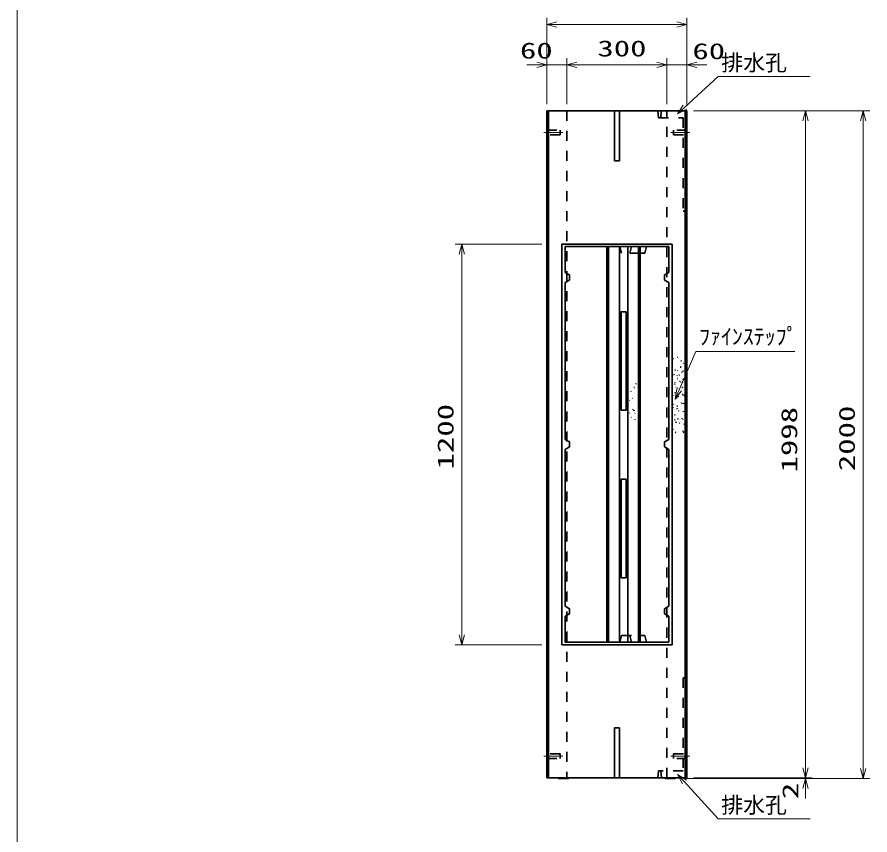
# Model space of a CAD drawing. Units: millimetres on the paper. Extents: x 15 to 1219, y 8 to 859.
# Drawn here: x 15.1 to 142.9, y 563.5 to 686 of the extents above; entities that cross this region are included whole.
import ezdxf
from ezdxf.enums import TextEntityAlignment as Align

# ---------------------------------------------------------------- set-up
doc = ezdxf.new("R2010")
doc.units = ezdxf.units.MM
doc.linetypes.add('USER1', pattern=[3, 1.5, -1.5])
doc.linetypes.add('USER2', pattern=[18.5, 12, -1.5, 3.5, -1.5])
for name, color, linetype, lineweight in [('D-BMK（構造物基準線）', 2, 'USER2', 18), ('D-STR-DIM（寸法）', 7, 'Continuous', 13), ('D-STR-HTXT（WS-旗）', 7, 'Continuous', 13), ('D-STR-HTXT（旗上げ）', 7, 'Continuous', 13), ('D-STR（構造物）', 1, 'Continuous', 35)]:
    doc.layers.add(name, color=color, linetype=linetype, lineweight=lineweight)
doc.styles.add('ＭＳ ゴシック', font='')
doc.styles.get('ＭＳ ゴシック').set_extended_font_data('MS Gothic')

# ---------------------------------------------------------------- blocks, each defined once
blk = doc.blocks.new('_Open30')
at = {"color": 7, "linetype": 'Continuous', "lineweight": 13}
for p, q in [((-1, 0.2679), (0, 0)), ((0, 0), (-1, -0.2679)), ((0, 0), (-1, 0))]:
    blk.add_line(p, q, dxfattribs=at)

msp = doc.modelspace()

# ---------------------------------------------------------------- linework, layer by layer
at = {"layer": 'D-BMK（構造物基準線）'}
for p, q in [((93.99, 668.701), (96.839, 668.701)), ((113.065, 668.701), (115.914, 668.701)), ((93.99, 575.301), (96.839, 575.301)), ((115.914, 575.301), (113.065, 575.301))]:
    msp.add_line(p, q, dxfattribs=at)
at = {"layer": 'D-STR-DIM（寸法）', "color": 2}
msp.add_line((15.075, 858.587), (15.075, 15.004), dxfattribs=at)
at = {"layer": 'D-STR-DIM（寸法）'}
for p, q in [((94.452, 679.848), (94.452, 685.898)), ((115.452, 679.878), (115.452, 685.898)), ((95.952, 684.898), (113.952, 684.898)), ((92.952, 678.848), (91.452, 678.848)), ((94.452, 672.951), (94.452, 679.848)), ((94.452, 678.848), (97.452, 678.848)), ((97.452, 672.951), (97.452, 679.848)), ((97.452, 673.003), (97.452, 679.848)), ((98.952, 678.848), (110.952, 678.848)), ((98.952, 678.848), (100.452, 678.848)), ((110.952, 678.848), (109.452, 678.848)), ((112.452, 672.951), (112.452, 679.848)), ((112.452, 672.951), (112.452, 679.848)), ((112.452, 678.848), (115.452, 678.848)), ((115.452, 672.921), (115.452, 679.848)), ((116.952, 678.848), (118.452, 678.848)), ((116.452, 671.951), (134.24, 671.951)), ((132.803, 671.951), (142.88, 671.951)), ((133.24, 573.551), (133.24, 670.451)), ((141.88, 573.451), (141.88, 670.451)), ((93.702, 652.001), (80.738, 652.001)), ((81.738, 593.501), (81.738, 650.501)), ((93.702, 592.001), (80.738, 592.001)), ((133.24, 573.551), (133.24, 575.051)), ((115.202, 571.951), (134.24, 571.951)), ((116.452, 572.051), (134.24, 572.051)), ((116.452, 572.051), (134.24, 572.051)), ((131.803, 571.951), (142.88, 571.951)), ((133.24, 572.051), (133.24, 571.951)), ((133.24, 570.451), (133.24, 568.951))]:
    msp.add_line(p, q, dxfattribs=at)
at = {"layer": 'D-STR-HTXT（WS-旗）'}
for points in [[(133.906, 677.097), (120.117, 677.097), (115.16, 672.508)], [(133.906, 565.903), (120.117, 565.903), (115.07, 571.435)]]:
    msp.add_lwpolyline(points, dxfattribs=at)
at = {"layer": 'D-STR-HTXT（旗上げ）'}
msp.add_lwpolyline([(131.624, 635.91), (116.795, 635.91), (114.295, 630.159)], dxfattribs=at)
at = {"layer": 'D-STR（構造物）'}
for p, q in [((115.452, 671.951), (94.452, 671.951)), ((94.452, 671.951), (94.452, 572.051)), ((94.702, 572.051), (94.702, 671.951)), ((104.577, 671.951), (104.577, 664.451)), ((105.327, 664.451), (105.327, 671.951)), ((115.202, 671.951), (115.202, 572.051)), ((115.452, 572.051), (115.452, 671.951)), ((104.577, 664.451), (105.327, 664.451)), ((113.222, 652.001), (96.722, 652.001)), ((96.722, 652.001), (96.722, 592.001)), ((113.222, 592.001), (113.222, 652.001)), ((103.477, 651.626), (103.477, 592.376)), ((103.727, 651.626), (103.727, 592.376)), ((105.347, 651.626), (105.347, 592.376)), ((106.597, 651.626), (106.597, 592.376)), ((108.216, 651.626), (108.216, 592.376)), ((108.466, 651.626), (108.466, 592.376)), ((112.722, 651.626), (109.375, 651.626)), ((112.722, 647.754), (112.722, 651.626)), ((112.722, 647.754), (112.093, 647.391)), ((112.093, 647.391), (112.093, 646.617)), ((97.222, 646.254), (97.222, 622.751)), ((112.093, 646.617), (112.722, 646.254)), ((112.722, 622.751), (112.722, 646.254)), ((113.24, 633.999), (113.293, 633.946)), ((113.293, 633.946), (113.346, 633.999)), ((113.354, 634.854), (113.426, 634.834)), ((113.979, 635.029), (114.037, 635.077)), ((114.037, 635.077), (114.085, 635.02)), ((114.555, 634.523), (114.63, 634.523)), ((114.902, 634.138), (114.956, 634.191)), ((114.956, 634.191), (115.009, 634.138)), ((113.72, 633.127), (113.646, 633.14)), ((114.059, 633.055), (114.084, 633.126)), ((114.539, 633.59), (114.466, 633.571)), ((114.519, 633.663), (114.539, 633.59)), ((114.656, 632.753), (114.669, 632.827)), ((114.669, 632.827), (114.743, 632.814)), ((114.85, 632.953), (114.912, 632.996)), ((114.912, 632.996), (114.955, 632.935)), ((108.29, 631.608), (108.237, 631.661)), ((108.29, 631.608), (108.344, 631.661)), ((113.503, 632.454), (113.442, 632.411)), ((113.503, 632.454), (113.546, 632.392)), ((113.937, 632.277), (113.998, 632.32)), ((114.046, 631.85), (113.971, 631.856)), ((113.998, 632.32), (114.041, 632.259)), ((114.267, 632.38), (114.335, 632.411)), ((114.389, 631.433), (114.341, 631.491)), ((114.5, 631.376), (114.439, 631.333)), ((114.543, 631.314), (114.5, 631.376)), ((114.783, 631.701), (114.82, 631.766)), ((114.82, 631.766), (114.885, 631.729)), ((107.509, 630.518), (107.583, 630.525)), ((107.818, 631.026), (107.837, 631.098)), ((108.266, 630.901), (108.331, 630.939)), ((113.614, 631.04), (113.689, 631.04)), ((113.633, 631.211), (113.62, 631.285)), ((113.858, 630.519), (113.785, 630.499)), ((114.02, 630.481), (114.082, 630.438)), ((114.082, 630.438), (114.039, 630.377)), ((114.701, 630.526), (114.775, 630.539)), ((114.792, 631.323), (114.718, 631.336)), ((114.775, 630.539), (114.788, 630.465)), ((114.779, 631.25), (114.792, 631.323)), ((107.03, 629.904), (107.037, 629.978)), ((107.248, 628.867), (107.28, 628.935)), ((108.284, 629.811), (108.316, 629.743)), ((113.464, 629.322), (113.426, 629.257)), ((113.627, 629.703), (113.7, 629.722)), ((113.7, 629.722), (113.68, 629.795)), ((113.886, 628.966), (113.873, 628.892)), ((114.141, 629.155), (114.079, 629.112)), ((114.141, 629.155), (114.184, 629.094)), ((114.831, 629.471), (114.757, 629.458)), ((114.844, 629.397), (114.831, 629.471)), ((115.073, 629.3), (115.012, 629.343)), ((115.03, 629.239), (115.073, 629.3)), ((106.88, 628.566), (106.827, 628.619)), ((113.454, 627.912), (113.511, 627.961)), ((113.511, 627.961), (113.463, 628.018)), ((114.021, 627.727), (113.948, 627.747)), ((114.001, 627.655), (114.021, 627.727)), ((114.581, 628.168), (114.643, 628.211)), ((114.643, 628.211), (114.686, 628.15)), ((114.934, 628.159), (114.921, 628.085)), ((106.887, 626.74), (106.861, 626.669)), ((107.341, 627.204), (107.322, 627.277)), ((107.525, 627.116), (107.46, 627.079)), ((107.525, 627.116), (107.563, 627.051)), ((107.649, 626.647), (107.702, 626.701)), ((113.467, 627.498), (113.392, 627.505)), ((113.615, 626.451), (113.69, 626.451)), ((114, 627.354), (113.928, 627.335)), ((114.02, 627.281), (114, 627.354)), ((114.187, 626.996), (114.244, 627.044)), ((114.244, 627.044), (114.196, 627.102)), ((114.94, 626.962), (114.933, 626.887)), ((107.106, 626.093), (107.138, 626.025)), ((107.629, 625.669), (107.687, 625.717)), ((107.687, 625.717), (107.735, 625.66)), ((108.265, 626.155), (108.285, 626.228)), ((113.674, 625.672), (113.606, 625.704)), ((113.782, 625.315), (113.857, 625.308)), ((113.857, 625.308), (113.85, 625.234)), ((114.127, 625.843), (114.054, 625.863)), ((114.127, 625.843), (114.107, 625.771)), ((114.35, 625.16), (114.293, 625.112)), ((114.302, 625.218), (114.35, 625.16)), ((114.711, 625.841), (114.718, 625.916)), ((114.907, 625.688), (114.859, 625.746)), ((115.04, 625.003), (115.046, 625.078)), ((113.411, 624.295), (113.464, 624.242)), ((113.712, 623.82), (113.78, 623.788)), ((113.78, 623.788), (113.749, 623.72)), ((114.817, 623.957), (114.824, 624.032)), ((114.956, 623.756), (115.013, 623.804)), ((115.013, 623.804), (114.965, 623.862)), ((112.722, 622.751), (112.093, 622.388)), ((97.222, 621.251), (97.222, 597.748)), ((112.093, 622.388), (112.093, 621.614)), ((112.093, 621.614), (112.722, 621.251)), ((112.722, 597.748), (112.722, 621.251)), ((112.722, 597.748), (112.093, 597.385)), ((112.093, 597.385), (112.093, 596.612)), ((112.093, 596.612), (112.722, 596.248)), ((112.722, 592.376), (112.722, 596.248)), ((96.722, 592.001), (113.222, 592.001)), ((109.375, 592.376), (112.722, 592.376)), ((104.577, 579.551), (104.577, 572.051)), ((104.577, 579.551), (105.327, 579.551)), ((105.327, 579.551), (105.327, 572.051)), ((94.452, 572.051), (115.452, 572.051)), ((96.202, 571.951), (96.102, 572.051)), ((97.702, 571.951), (96.202, 571.951)), ((97.702, 571.951), (97.802, 572.051)), ((112.202, 571.951), (112.102, 572.051)), ((113.702, 571.951), (112.202, 571.951)), ((113.702, 571.951), (113.802, 572.051))]:
    msp.add_line(p, q, dxfattribs=at)
at = {"layer": 'D-STR（構造物）', "linetype": 'USER1'}
for p, q in [((97.452, 671.951), (97.452, 572.051)), ((111.093, 671.951), (111.174, 670.901)), ((111.614, 671.951), (111.54, 670.901)), ((112.452, 572.051), (112.452, 671.951)), ((111.174, 670.901), (114.87, 670.901)), ((114.87, 670.901), (114.87, 656.951)), ((94.452, 669.051), (96.452, 669.051)), ((96.452, 669.051), (96.452, 668.351)), ((115.452, 669.051), (113.452, 669.051)), ((113.452, 669.051), (113.452, 668.351)), ((96.452, 668.351), (94.452, 668.351)), ((113.452, 668.351), (115.452, 668.351)), ((114.87, 656.951), (115.445, 656.951)), ((106.892, 650.626), (107.141, 651.626)), ((107.141, 592.376), (106.892, 593.376)), ((114.877, 587.051), (114.877, 573.101)), ((114.877, 587.051), (115.452, 587.051)), ((96.452, 575.651), (94.452, 575.651)), ((96.452, 574.951), (96.452, 575.651)), ((113.452, 575.651), (115.452, 575.651)), ((113.452, 574.951), (113.452, 575.651)), ((94.452, 574.951), (96.452, 574.951)), ((115.452, 574.951), (113.452, 574.951)), ((111.181, 573.101), (111.1, 572.051)), ((114.877, 573.101), (111.181, 573.101)), ((111.621, 572.051), (111.547, 573.101))]:
    msp.add_line(p, q, dxfattribs=at)
at = {"layer": 'D-STR（構造物）'}
for points in [[(108.595, 651.626), (97.222, 651.626), (97.222, 647.754)], [(97.222, 647.754), (97.851, 647.391), (97.851, 646.617), (97.222, 646.254)], [(97.222, 622.751), (97.851, 622.388), (97.851, 621.614)], [(97.222, 622.751), (97.851, 622.388), (97.851, 621.614), (97.222, 621.251)], [(97.222, 596.248), (97.851, 596.612), (97.851, 597.385), (97.222, 597.748)], [(97.222, 596.248), (97.222, 592.376), (108.595, 592.376)]]:
    msp.add_lwpolyline(points, dxfattribs=at)
at = {"layer": 'D-STR（構造物）', "linetype": 'USER1'}
for points in [[(108.386, 650.626), (105.655, 650.626), (105.387, 651.627)], [(105.387, 592.375), (105.655, 593.376), (108.386, 593.376)]]:
    msp.add_lwpolyline(points, dxfattribs=at)
at = {"layer": 'D-STR（構造物）'}
for points in [[(108.345, 651.626), (108.386, 650.626), (109.124, 650.626), (109.375, 651.626)], [(105.597, 627.126), (106.347, 627.126), (106.347, 641.876), (105.597, 641.876)], [(106.347, 602.026), (106.347, 616.776), (105.597, 616.776), (105.597, 602.026)], [(108.386, 593.376), (108.345, 592.376), (109.375, 592.376), (109.124, 593.376)]]:
    msp.add_lwpolyline(points, close=True, dxfattribs=at)

# ---------------------------------------------------------------- block references
at = {"layer": 'D-STR-DIM（寸法）', "xscale": 1.5, "yscale": 1.5}
for p, rotation in [((94.452, 684.898), 180), ((97.452, 678.848), 180), ((97.452, 678.848), 180), ((115.452, 678.848), 180), ((133.24, 671.951), 90), ((141.88, 671.951), 90), ((81.738, 652.001), 90), ((81.738, 592.001), 270), ((133.24, 572.051), 270), ((133.24, 572.051), 270), ((141.88, 571.951), 270), ((133.24, 571.951), 90)]:
    msp.add_blockref('_Open30', p, dxfattribs=dict(at, rotation=rotation))
for p in [(115.452, 684.898), (94.452, 678.848), (112.452, 678.848), (112.452, 678.848)]:
    msp.add_blockref('_Open30', p, dxfattribs=at)
at = {"layer": 'D-STR-HTXT（WS-旗）', "xscale": 1.5, "yscale": 1.5}
for p, rotation in [((114.059, 671.489), 222.78711), ((114.059, 572.543), 132.37661)]:
    msp.add_blockref('_Open30', p, dxfattribs=dict(at, rotation=rotation))
at = {"layer": 'D-STR-HTXT（旗上げ）', "xscale": 1.5, "yscale": 1.5, "rotation": 246.50838}
msp.add_blockref('_Open30', (113.697, 628.784), dxfattribs=at)

# ---------------------------------------------------------------- texts
at = {"layer": 'D-STR-DIM（寸法）', "style": 'ＭＳ ゴシック', "width": 1.5}
for s, p in [('300', (102.035, 679.385)), ('60', (90.437, 679.066)), ('60', (116.271, 678.971))]:
    msp.add_text(s, height=2.405, dxfattribs=at).set_placement(p, align=Align.BOTTOM_LEFT)
for s, p in [('1200', (81.201, 618.251)), ('2000', (141.343, 617.993)), ('1998', (132.703, 617.793)), ('2', (132.878, 568.863))]:
    msp.add_text(s, height=2.405, rotation=90, dxfattribs=at).set_placement(p, align=Align.BOTTOM_LEFT)
at = {"layer": 'D-STR-HTXT（WS-旗）', "style": 'ＭＳ ゴシック'}
for p in [(120.598, 677.249), (120.598, 566.054)]:
    msp.add_text('排水孔', height=2.405, dxfattribs=at).set_placement(p, align=Align.BOTTOM_LEFT)
at = {"layer": 'D-STR-HTXT（旗上げ）', "style": 'ＭＳ ゴシック'}
msp.add_text('ﾌｧｲﾝｽﾃｯﾌﾟ', height=2.405, dxfattribs=at).set_placement((117.274, 636.234), align=Align.BOTTOM_LEFT)

doc.saveas('drawing.dxf')
